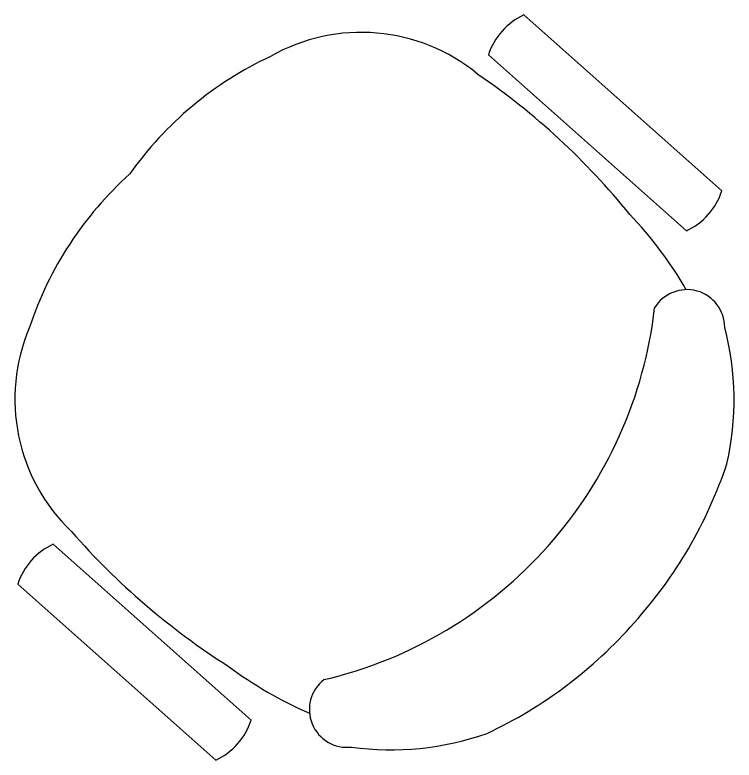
# Model space of a CAD drawing. Header units: millimetres. Extents: x 1337 to 1559, y 1364 to 1484.
# Drawn here: x 1491.2 to 1558.8, y 1363.8 to 1433.8 of the extents above; entities that cross this region are included whole.
import ezdxf

# ---------------------------------------------------------------- set-up
doc = ezdxf.new("R2010")
doc.units = ezdxf.units.MM

# ---------------------------------------------------------------- blocks, each defined once
blk = doc.blocks.new('A$C78877629')
at = {"ltscale": 0.5}
for p, q in [((217.52, 53.484), (198.917, 70.032)), ((195.587, 66.288), (214.19, 49.74)), ((154.672, 20.292), (173.276, 3.744)), ((169.945, 0), (151.342, 16.548))]:
    blk.add_line(p, q, dxfattribs=at)
for centre, radius, start, end in [((201.562, 64.325), 6.29, 114.87334, 161.81907), ((183.629, 51.154), 17.236, 50.46377, 119.72216), ((189.3, 35.678), 33.599, 115.02987, 144.72684), ((155.939, 8.161), 68.284, 39.16201, 55.51497), ((184.341, 30.103), 33.599, 131.96557, 161.66254), ((211.544, 55.446), 6.29, 294.87334, 341.81907), ((180.872, 24.799), 38.55, 30.23371, 43.39463), ((214.241, 40.66), 3.551, 0.09847, 148.97391), ((170.959, 47.074), 40.499, 318.20875, 353.50119), ((168.31, 33.931), 17.236, 156.97024, 226.22863), ((191.767, 33.839), 26.905, 347.13214, 14.69759), ((177.822, 41.276), 42.36, 317.96141, 341.51846), ((207.782, 66.443), 68.284, 221.17743, 237.53039), ((157.318, 14.586), 6.29, 114.87334, 161.81907), ((170.885, 46.99), 40.499, 283.19121, 318.48365), ((177.444, 40.85), 42.36, 295.17394, 318.73099), ((194.163, 39.741), 38.55, 233.29777, 246.4587), ((182.3, 4.751), 3.551, 127.71849, 276.59393), ((167.3, 5.706), 6.29, 294.87334, 341.81907), ((186.454, 27.867), 26.905, 261.99481, 289.56026)]:
    blk.add_arc(centre, radius, start, end, dxfattribs=at)

msp = doc.modelspace()

# ---------------------------------------------------------------- block references
msp.add_blockref('A$C78877629', (1340.169, 1363.78))

doc.saveas('drawing.dxf')
